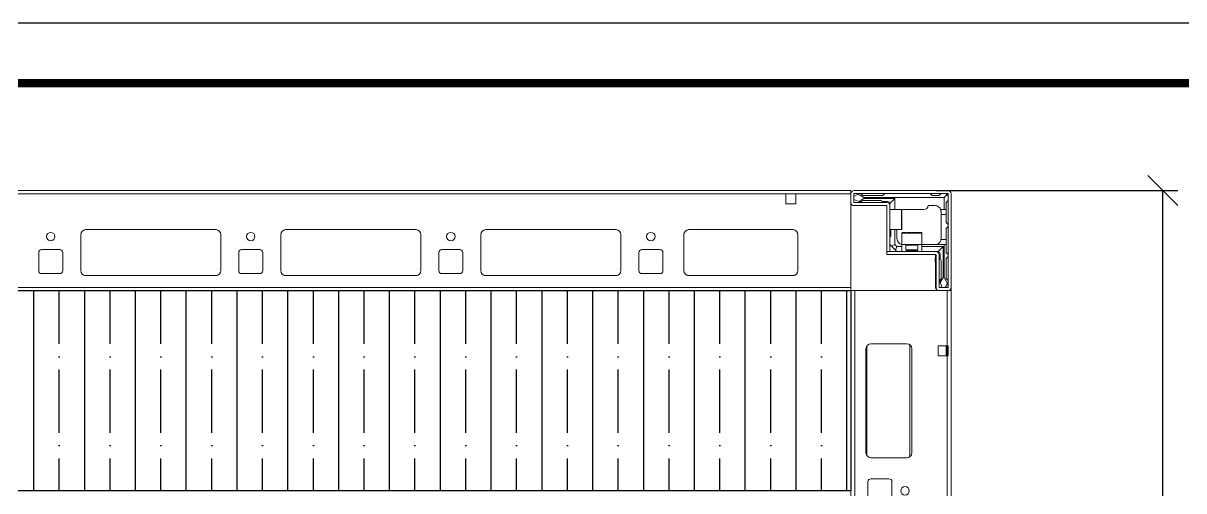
# Model space of a CAD drawing. Header units: millimetres. Extents: x -174 to 283928, y 1291 to 21053.
# Drawn here: x 10748 to 11328, y 20819 to 21053 of the extents above; entities that cross this region are included whole.
import ezdxf

# ---------------------------------------------------------------- set-up
doc = ezdxf.new("R2010")
doc.units = ezdxf.units.MM
doc.layers.add('0_Рамка', color=7, linetype='Continuous')
doc.styles.get("Standard").update_dxf_attribs({"font": 'arial.ttf'})
doc.styles.add('СПДС', font='isocpeur.ttf', dxfattribs={"width": 0.8, "height": 2.5})
doc.dimstyles.new('ISO-25', dxfattribs={"dimtxt": 2.5, "dimasz": 2.5, "dimexe": 1.25, "dimexo": 0.625, "dimtad": 1, "dimtxsty": 'Standard', "dimcen": 2.5, "dimadec": 0, "dimazin": 0, "dimtfac": 1, "dimtmove": 0, "dimatfit": 3, "dimfxl": 1, "dimarcsym": 0})

# ---------------------------------------------------------------- blocks, each defined once
blk = doc.blocks.new('*U198')
at = {"color": 0, "linetype": 'Continuous', "lineweight": 15}
for p, q in [((950, 2200), (50, 2200)), ((950, 2198.4), (950, 2200)), ((998.4, 2200), (951.6, 2200)), ((998.4, 2198.5), (951.6, 2198.5)), ((954, 2198.5), (953.63, 2198.28)), ((955, 2198.5), (956, 2197.5)), ((966, 2197.5), (967, 2198.5)), ((989.5, 2198.5), (990.5, 2197.5)), ((994, 2197.5), (995, 2198.5)), ((82.5, 2198.4), (950, 2198.4)), ((917.5, 2198.4), (922.5, 2198.4)), ((917.5, 2193.4), (917.5, 2198.4)), ((922.5, 2193.4), (917.5, 2193.4)), ((922.5, 2198.4), (950, 2198.4)), ((922.5, 2198.4), (922.5, 2193.4)), ((950, 2151.6), (950, 2198.4)), ((950, 2198.4), (950, 2194.1)), ((951.5, 2198.4), (951.5, 2194.1)), ((953.63, 2198.28), (951.5, 2197)), ((951.5, 2195.5), (954, 2194.5)), ((951.6, 2194), (967.9, 2194)), ((956.5, 2196.5), (953.63, 2198.28)), ((954, 2194.5), (954.08, 2194.5)), ((954.08, 2194.5), (956.5, 2196)), ((954.08, 2194.5), (955.5, 2194.5)), ((956, 2197.5), (966, 2197.5)), ((965, 2195), (956, 2195)), ((956.5, 2196), (956.5, 2196.5)), ((976.42, 2196.5), (956.5, 2196.5)), ((956.5, 2196), (972, 2196)), ((968.5, 2194.5), (965.5, 2194.5)), ((969.5, 2193.5), (972, 2196)), ((969.5, 2192.4), (969.5, 2193.5)), ((972, 2196), (972, 2190.5)), ((996.5, 2196.5), (976.42, 2196.5)), ((990.5, 2197.5), (994, 2197.5)), ((998.06, 2198.06), (996.5, 2196.5)), ((996.5, 2190.5), (996.5, 2196.5)), ((998.5, 2195), (997.5, 2194)), ((997.5, 2194), (997.5, 2190.5)), ((998.5, 2151.6), (998.5, 2198.4)), ((1000, 2151.6), (1000, 2198.4)), ((951.6, 2192.5), (967.9, 2192.5)), ((968, 2169.51), (968, 2192.4)), ((969.5, 2192.4), (969.5, 2169.51)), ((975.2, 2190.5), (969.5, 2190.5)), ((975.2, 2180.5), (975.2, 2190.5)), ((976.42, 2190.5), (976, 2190.5)), ((976.42, 2190.5), (986.5, 2190.5)), ((992, 2192.5), (988.5, 2192.5)), ((994.83, 2190.5), (996.5, 2190.5)), ((995, 2188), (995, 2189.5)), ((997.5, 2188), (995, 2188)), ((995, 2176), (995, 2188)), ((997.5, 2190.5), (996.5, 2190.5)), ((997.5, 2190.5), (997.5, 2188)), ((997.5, 2184), (997.5, 2188)), ((998.5, 2183), (997.5, 2184)), ((997.5, 2181), (998.5, 2182)), ((565, 2160), (565, 2178)), ((567.28, 2180.49), (632.72, 2180.49)), ((567.5, 2180.5), (632.5, 2180.5)), ((635, 2178), (635, 2160)), ((665, 2160), (665, 2178)), ((667.28, 2180.49), (732.72, 2180.49)), ((667.5, 2180.5), (732.5, 2180.5)), ((735, 2178), (735, 2160)), ((765, 2160), (765, 2178)), ((767.28, 2180.49), (832.72, 2180.49)), ((767.5, 2180.5), (832.5, 2180.5)), ((835, 2178), (835, 2160)), ((866.5, 2160), (866.5, 2178)), ((868.78, 2180.49), (921.22, 2180.49)), ((869, 2180.5), (921, 2180.5)), ((923.5, 2178), (923.5, 2160)), ((969.5, 2180.5), (975.2, 2180.5)), ((970, 2177.5), (970, 2180.5)), ((972, 2180.5), (972, 2173)), ((973, 2176), (973, 2180.5)), ((975.5, 2178.7), (975.5, 2173)), ((985.5, 2178.7), (975.5, 2178.7)), ((985.5, 2173), (985.5, 2178.7)), ((994.96, 2175.5), (997.5, 2175.5)), ((997.5, 2175.5), (997.5, 2181)), ((997.5, 2175.5), (997.5, 2173)), ((545.5, 2170.5), (554.5, 2170.5)), ((645.5, 2170.5), (654.5, 2170.5)), ((745.5, 2170.5), (754.5, 2170.5)), ((845.5, 2170.5), (854.5, 2170.5)), ((968, 2169.51), (969.5, 2169.51)), ((968, 2169.5), (968, 2168)), ((968, 2169.5), (992.4, 2169.5)), ((970.23, 2172.27), (969.5, 2173)), ((972, 2173), (970.23, 2172.27)), ((970.23, 2172.27), (972.27, 2170.23)), ((972, 2173), (973, 2172)), ((972.27, 2170.23), (973, 2172)), ((973, 2169.5), (972.27, 2170.23)), ((973, 2172), (975.5, 2172)), ((975.5, 2173), (975.5, 2169.5)), ((975.5, 2173), (985.5, 2173)), ((977.5, 2172.75), (977.5, 2170.39)), ((979, 2172.75), (977.5, 2172.75)), ((977.5, 2170.39), (978.05, 2170)), ((977.5, 2170.39), (983.5, 2170.39)), ((978.05, 2170), (977.5, 2169.61)), ((977.5, 2169.61), (977.5, 2169.5)), ((977.5, 2169.61), (983.5, 2169.61)), ((978.05, 2170), (982.62, 2170)), ((983.5, 2172.75), (979, 2172.75)), ((982.62, 2170), (982.95, 2170)), ((982.95, 2170), (983.5, 2170.39)), ((983.5, 2169.61), (982.95, 2170)), ((983.5, 2170.39), (983.5, 2172.75)), ((983.5, 2169.5), (983.5, 2169.61)), ((985.5, 2169.5), (985.5, 2173)), ((985.5, 2173), (996.5, 2173)), ((985.5, 2172), (996, 2172)), ((992.4, 2169.5), (993.5, 2169.5)), ((993.5, 2169.5), (996, 2172)), ((996, 2172), (996, 2156.5)), ((996.5, 2156.5), (996.5, 2173)), ((996.5, 2173), (997.5, 2173)), ((997.5, 2169), (997.5, 2173)), ((544, 2160), (544, 2169)), ((556, 2169), (556, 2160)), ((644, 2160), (644, 2169)), ((656, 2169), (656, 2160)), ((744, 2160), (744, 2169)), ((756, 2169), (756, 2160)), ((844, 2160), (844, 2169)), ((856, 2169), (856, 2160)), ((992.4, 2168), (968, 2168)), ((992, 2166), (992, 2164.3)), ((992.17, 2168), (992.17, 2152)), ((992.5, 2167.9), (992.5, 2151.6)), ((994, 2167.9), (994, 2151.6)), ((994.5, 2165.5), (994.5, 2168.5)), ((995, 2156), (995, 2165)), ((997.5, 2169), (998.5, 2168)), ((998.5, 2167), (997.5, 2166)), ((997.5, 2166), (997.5, 2156)), ((554.5, 2158.5), (545.5, 2158.5)), ((654.5, 2158.5), (645.5, 2158.5)), ((754.5, 2158.5), (745.5, 2158.5)), ((854.5, 2158.5), (845.5, 2158.5)), ((633.2, 2157.6), (566.8, 2157.6)), ((632.5, 2157.5), (567.5, 2157.5)), ((733.2, 2157.6), (666.8, 2157.6)), ((732.5, 2157.5), (667.5, 2157.5)), ((833.2, 2157.6), (766.8, 2157.6)), ((832.5, 2157.5), (767.5, 2157.5)), ((921.7, 2157.6), (868.3, 2157.6)), ((921, 2157.5), (869, 2157.5)), ((996, 2156.5), (994.5, 2154.08)), ((994.5, 2155.5), (994.5, 2154.08)), ((994.5, 2154.08), (994.5, 2154)), ((994.5, 2154), (995.5, 2151.5)), ((996.5, 2156.5), (996, 2156.5)), ((998.28, 2153.63), (996.5, 2156.5)), ((997, 2151.5), (998.28, 2153.63)), ((997.5, 2156), (998.5, 2155)), ((998.28, 2153.63), (998.5, 2154)), ((0, 2150), (999.92, 2150)), ((950, 2151.6), (50, 2151.6)), ((950, 2150), (950, 2151.6)), ((994.1, 2151.5), (998.4, 2151.5)), ((994.1, 2150), (998.4, 2150)), ((998.4, 2150), (999.92, 2150)), ((999.92, 2150), (999.92, 2151.11))]:
    blk.add_line(p, q, dxfattribs=at)
at = {"color": 0, "linetype": 'Continuous', "lineweight": 0}
for p, q in [((1000, 1.6), (1000, 2198.4)), ((950, 50), (950, 2150)), ((952, 2150), (950, 2150)), ((952, 50), (952, 2150)), ((998, 2150), (952, 2150)), ((998, 2122.5), (998, 2150)), ((998, 50), (998, 2150)), ((1000, 2150), (998, 2150)), ((978, 2123.5), (960, 2123.5)), ((957.5, 2121), (957.5, 2069)), ((958, 2067.5), (958, 2122.5)), ((979.5, 2067), (979.5, 2123)), ((980.5, 2069), (980.5, 2121)), ((998, 2122.5), (993.5, 2122.5)), ((993.5, 2122.5), (993.5, 2117.5)), ((993.5, 2117.5), (998, 2117.5)), ((997.5, 2117.5), (997.5, 2122.5)), ((998, 2122.5), (998.5, 2122.5)), ((998.5, 2117.5), (998, 2117.5)), ((998.5, 2122.5), (998.5, 2117.5)), ((960, 2066.5), (978, 2066.5)), ((958.5, 2054.5), (958.5, 2045.5)), ((969, 2056), (960, 2056)), ((970.5, 2045.5), (970.5, 2054.5))]:
    blk.add_line(p, q, dxfattribs=at)
at = {"color": 0, "linetype": 'Continuous', "lineweight": 15, "flags": 128}
blk.add_lwpolyline([(975.38, 2190.44), (975.41, 2190.44), (976, 2190.5)], dxfattribs=at)
at = {"color": 0, "linetype": 'Continuous', "lineweight": 15}
for centre in [(550, 2177), (650, 2177), (750, 2177), (850, 2177)]:
    blk.add_circle(centre, 2.12, dxfattribs=at)
at = {"color": 0, "linetype": 'Continuous', "lineweight": 0}
blk.add_circle((977, 2050), 2.13, dxfattribs=at)
at = {"color": 0, "linetype": 'Continuous', "lineweight": 15}
for centre, radius, start, end in [((951.6, 2198.4), 1.6, 90, 180), ((951.6, 2198.4), 0.1, 90, 180), ((997, 2197), 1.5, 45, 90), ((998.4, 2198.4), 1.6, 0, 90), ((998.4, 2198.4), 0.1, 0, 90), ((951.6, 2194.1), 1.6, 180, 270), ((951.6, 2194.1), 0.1, 180, 270), ((956, 2194.5), 0.5, 90, 180), ((965, 2194.5), 0.5, 0, 90), ((967.9, 2192.4), 1.6, 0, 90), ((968.5, 2193.5), 1, 0, 90), ((997, 2197), 1.5, 0, 45), ((967.9, 2192.4), 0.1, 0, 90), ((975.2, 2190.2), 0.3, 0, 90), ((986.5, 2192.5), 2, 270, 0), ((992, 2189.5), 3, 19.47122, 90), ((567.5, 2178), 2.5, 90, 180), ((632.5, 2178), 2.5, 0, 90), ((667.5, 2178), 2.5, 90, 180), ((732.5, 2178), 2.5, 0, 90), ((767.5, 2178), 2.5, 90, 180), ((832.5, 2178), 2.5, 0, 90), ((869, 2178), 2.5, 90, 180), ((921, 2178), 2.5, 0, 90), ((969.5, 2177.5), 0.5, 270, 0), ((976, 2176), 3, 180, 260.40593), ((975.2, 2180.8), 0.3, 270, 0), ((975.8, 2178.7), 0.3, 90, 180), ((985.2, 2178.7), 0.3, 0, 90), ((992, 2176), 3, 350.40593, 0), ((545.5, 2169), 1.5, 90, 180), ((554.5, 2169), 1.5, 0, 90), ((645.5, 2169), 1.5, 90, 180), ((654.5, 2169), 1.5, 0, 90), ((745.5, 2169), 1.5, 90, 180), ((754.5, 2169), 1.5, 0, 90), ((845.5, 2169), 1.5, 90, 180), ((854.5, 2169), 1.5, 0, 90), ((977.25, 2172.75), 0.25, 0, 90), ((983.75, 2172.75), 0.25, 90, 180), ((992.4, 2167.9), 1.6, 0, 90), ((993.5, 2168.5), 1, 0, 90), ((992.4, 2167.9), 0.1, 0, 90), ((994.5, 2165), 0.5, 0, 90), ((545.5, 2160), 1.5, 180, 270), ((554.5, 2160), 1.5, 270, 0), ((567.5, 2160), 2.5, 180, 270), ((632.5, 2160), 2.5, 270, 0), ((645.5, 2160), 1.5, 180, 270), ((654.5, 2160), 1.5, 270, 0), ((667.5, 2160), 2.5, 180, 270), ((732.5, 2160), 2.5, 270, 0), ((745.5, 2160), 1.5, 180, 270), ((754.5, 2160), 1.5, 270, 0), ((767.5, 2160), 2.5, 180, 270), ((832.5, 2160), 2.5, 270, 0), ((845.5, 2160), 1.5, 180, 270), ((854.5, 2160), 1.5, 270, 0), ((869, 2160), 2.5, 180, 270), ((921, 2160), 2.5, 270, 0), ((994.5, 2156), 0.5, 270, 0), ((994.17, 2152), 2, 180, 250.5873), ((994.1, 2151.6), 1.6, 180, 270), ((994.1, 2151.6), 0.1, 180, 270), ((998.4, 2151.6), 1.6, 270, 0), ((998.4, 2151.6), 0.1, 270, 0)]:
    blk.add_arc(centre, radius, start, end, dxfattribs=at)
at = {"color": 0, "linetype": 'Continuous', "lineweight": 0}
for centre, radius, start, end in [((960, 2121), 2.5, 90, 180), ((978, 2121), 2.5, 0, 90), ((960, 2069), 2.5, 180, 270), ((978, 2069), 2.5, 270, 0), ((960, 2054.5), 1.5, 90, 180), ((969, 2054.5), 1.5, 0, 90)]:
    blk.add_arc(centre, radius, start, end, dxfattribs=at)
at = {"color": 0, "linetype": 'Continuous', "lineweight": 15}
for points, knots in [([(975.5, 2188.2), (975.5, 2188.27), (975.5, 2188.85), (975.5, 2189.65), (975.5, 2190.19), (975.5, 2190.19), (975.5, 2190.19)], [0, 0, 0, 0, 0.055082, 0.427343, 0.799605, 1, 1, 1, 1]), ([(975.5, 2180.81), (975.5, 2180.81), (975.5, 2180.81), (975.5, 2181.34), (975.5, 2182.33), (975.5, 2183.37), (975.5, 2184.28), (975.5, 2185.23), (975.5, 2186.47), (975.5, 2187.31), (975.5, 2187.85)], [0, 0, 0, 0, 0.094203, 0.269199, 0.444194, 0.538397, 0.634599, 0.730801, 0.825005, 1, 1, 1, 1]), ([(994.83, 2190.5), (994.84, 2190.47), (994.86, 2190.42), (994.97, 2190.04), (994.99, 2189.67), (995, 2189.5)], [0, 0, 0, 0, 0.355487, 0.710372, 1, 1, 1, 1]), ([(977.8, 2179), (977.73, 2179), (977.15, 2179), (976.35, 2179), (975.81, 2179), (975.81, 2179), (975.81, 2179)], [0, 0, 0, 0, 0.055082, 0.427343, 0.799605, 1, 1, 1, 1]), ([(985.19, 2179), (985.19, 2179), (985.19, 2179), (984.66, 2179), (983.67, 2179), (982.63, 2179), (981.72, 2179), (980.77, 2179), (979.53, 2179), (978.69, 2179), (978.15, 2179)], [0, 0, 0, 0, 0.094203, 0.269199, 0.444194, 0.538397, 0.634599, 0.730801, 0.825005, 1, 1, 1, 1]), ([(994.96, 2175.5), (994.9, 2175.25), (994.78, 2174.76), (994.33, 2174.06), (993.61, 2173.39), (992.77, 2173.06), (992.19, 2173), (992, 2173), (992, 2173)], [0, 0, 0, 0, 0.151472, 0.302029, 0.529853, 0.843574, 0.997803, 1, 1, 1, 1])]:
    blk.add_open_spline(points, degree=3, knots=knots, dxfattribs=at)
blk = doc.blocks.new('*U200')
blk.add_wipeout([(0, 30), (900, 30), (900, -70), (0, -70)])
at = {"true_color": 0x2776bb}
h = blk.add_hatch(dxfattribs=at)
h.set_pattern_fill('ANSI35', color=152, scale=4, angle=45)
h.set_pattern_definition([(90, (-6086.77, 1366.27), (-25.4, 0), []), (90, (-6074.07, 1378.97), (-25.4, 0), [31.75, -6.35, 0, -6.35])])
h.paths.add_polyline_path([(900, -70), (900, 30), (0, 30), (0, -70)])
blk.add_lwpolyline([(0, 30), (900, 30), (900, -70), (0, -70), (0, 30)])
blk = doc.blocks.new('*U202')
at = {"layer": '0_Рамка', "const_width": 0.7}
blk.add_lwpolyline([(20, 5), (589, 5), (589, 415), (20, 415)], close=True, dxfattribs=at)
at = {"layer": 'Defpoints'}
blk.add_lwpolyline([(0, 0), (594, 0), (594, 420), (0, 420)], close=True, dxfattribs=at)
at = {"layer": '0_Рамка', "style": 'СПДС', "width": 0.8}
blk.add_attdef('ФОРМАТ', (571, 1.5), '', height=2.5, dxfattribs=at)
blk = doc.blocks.new('_OBLIQUE')
at = {"color": 0, "linetype": 'ByBlock'}
blk.add_line((-0.5, -0.5), (0.5, 0.5), dxfattribs=at)
blk = doc.blocks.new('*D219')
at = {"color": 0, "lineweight": -2, "transparency": 16777216}
for p, q in [((11204.52, 20969.17), (11325.24, 20969.17)), ((11317.74, 18769.17), (11317.74, 20969.17)), ((11204.52, 18769.17), (11325.24, 18769.17))]:
    blk.add_line(p, q, dxfattribs=at)
at = {"layer": 'Defpoints', "color": 0, "transparency": 16777216}
for p in [(11200.77, 20969.17), (11317.74, 20969.17), (11200.77, 18769.17)]:
    blk.add_point(p, dxfattribs=at)
at = {"color": 0, "lineweight": -2, "transparency": 16777216, "xscale": 15, "yscale": 15, "zscale": 15}
for p, rotation in [((11317.74, 20969.17), 90), ((11317.74, 18769.17), 270)]:
    blk.add_blockref('_OBLIQUE', p, dxfattribs=dict(at, rotation=rotation))
at = {"color": 0, "transparency": 16777216, "insert": (11301.73, 19869.17), "char_height": 24, "attachment_point": 5, "rotation": 90}
blk.add_mtext('2200', dxfattribs=at)

msp = doc.modelspace()

# ---------------------------------------------------------------- block references
msp.add_blockref('*U198', (10211.853, 18769.172))

# ---------------------------------------------------------------- dimensions: what is measured, and where the dimension line sits
dim = msp.add_linear_dim(base=(11317.735, 20969.172), p1=(11200.77, 18769.172), p2=(11200.77, 20969.172), angle=90, dimstyle='ISO-25', override={"dimscale": 0, "dimtxt": 4, "dimblk1": 'OBLIQUE', "dimblk2": 'OBLIQUE', "dimsah": 1})
dim.commit()
dim.dimension.update_dxf_attribs({"geometry": '*D219', "text_midpoint": (11301.732, 19869.172)})

# ---------------------------------------------------------------- next in the draw order: block references
msp.add_blockref('*U200', (10261.853, 20889.172))

# ---------------------------------------------------------------- next in the draw order: block references
at = {"layer": '0_Рамка', "xscale": 6, "yscale": 6, "zscale": 6}
msp.add_blockref('*U202', (8955.164, 18532.812), dxfattribs=at)

doc.saveas('drawing.dxf')
